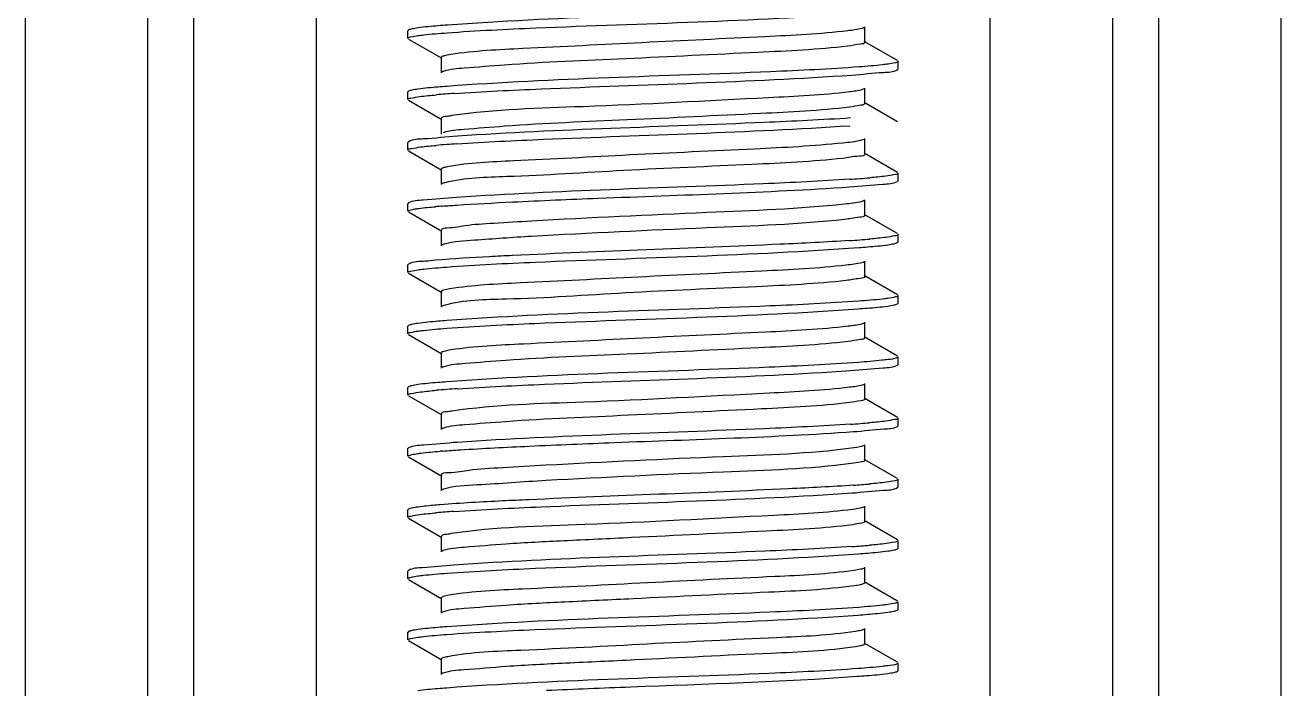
# Model space of a CAD drawing. Extents: x 27938 to 1507990, y 110129 to 923079.
# Drawn here: x 532387.5 to 532875.7, y 344597.7 to 344855.8 of the extents above; entities that cross this region are included whole.
import ezdxf

# ---------------------------------------------------------------- set-up
doc = ezdxf.new("R2010")
doc.units = 0
doc.header["$LTSCALE"] = 1000
doc.header["$MEASUREMENT"] = 0

msp = doc.modelspace()

# ---------------------------------------------------------------- linework, layer by layer
at = {"linetype": 'Continuous'}
for p, q in [((532387.5, 346328.15), (532387.5, 341587.12)), ((532435.13, 346328.15), (532435.13, 341587.12)), ((532452.99, 346328.15), (532452.99, 341587.12)), ((532500.61, 346328.15), (532500.61, 341587.12)), ((532762.55, 346328.15), (532762.55, 341587.12)), ((532810.18, 346328.15), (532810.18, 341587.12)), ((532828.04, 346328.15), (532828.04, 341587.12)), ((532875.66, 346328.15), (532875.66, 341587.12)), ((532536.56, 344853.86), (532536.33, 344853.59)), ((532536.33, 344850.62), (532536.33, 344853.59)), ((532536.33, 344850.62), (532536.33, 344853.59)), ((532713.95, 344849.13), (532713.95, 344855.08)), ((532536.56, 344850.36), (532549.48, 344842.88)), ((532726.61, 344841.95), (532713.69, 344849.43)), ((532549.22, 344843.18), (532549.22, 344837.22)), ((532726.61, 344838.45), (532726.83, 344838.71)), ((532726.83, 344838.71), (532726.83, 344841.69)), ((532726.83, 344838.71), (532726.83, 344841.69)), ((532536.56, 344830.04), (532536.33, 344829.78)), ((532536.33, 344826.81), (532536.33, 344829.78)), ((532536.33, 344826.81), (532536.33, 344829.78)), ((532713.95, 344825.32), (532713.95, 344831.27)), ((532536.56, 344826.54), (532549.48, 344819.06)), ((532726.61, 344818.14), (532713.69, 344825.62)), ((532549.22, 344819.36), (532549.22, 344813.41)), ((532536.56, 344810.41), (532536.33, 344810.15)), ((532536.33, 344807.17), (532536.33, 344810.15)), ((532536.33, 344807.17), (532536.33, 344810.15)), ((532713.95, 344805.68), (532713.95, 344811.64)), ((532536.56, 344806.91), (532549.48, 344799.43)), ((532726.61, 344798.5), (532713.69, 344805.98)), ((532549.22, 344799.73), (532549.22, 344793.78)), ((532726.61, 344795), (532726.83, 344795.26)), ((532726.83, 344795.26), (532726.83, 344798.24)), ((532726.83, 344795.26), (532726.83, 344798.24)), ((532536.56, 344786.6), (532536.33, 344786.33)), ((532536.33, 344783.36), (532536.33, 344786.33)), ((532536.33, 344783.36), (532536.33, 344786.33)), ((532713.95, 344781.87), (532713.95, 344787.82)), ((532536.56, 344783.1), (532549.48, 344775.61)), ((532726.61, 344774.69), (532713.69, 344782.17)), ((532549.22, 344775.92), (532549.22, 344769.96)), ((532726.61, 344771.19), (532726.83, 344771.45)), ((532726.83, 344771.45), (532726.83, 344774.43)), ((532726.83, 344771.45), (532726.83, 344774.43)), ((532536.56, 344762.78), (532536.33, 344762.52)), ((532536.33, 344759.54), (532536.33, 344762.52)), ((532536.33, 344759.54), (532536.33, 344762.52)), ((532713.95, 344758.06), (532713.95, 344764.01)), ((532536.56, 344759.28), (532549.48, 344751.8)), ((532726.61, 344750.88), (532713.69, 344758.36)), ((532549.22, 344752.1), (532549.22, 344746.15)), ((532726.83, 344747.64), (532726.83, 344750.62)), ((532726.83, 344747.64), (532726.83, 344750.62)), ((532726.61, 344747.38), (532726.83, 344747.64)), ((532536.56, 344738.97), (532536.33, 344738.71)), ((532536.33, 344735.73), (532536.33, 344738.71)), ((532536.33, 344735.73), (532536.33, 344738.71)), ((532536.56, 344735.47), (532549.48, 344727.99)), ((532713.95, 344734.24), (532713.95, 344740.2)), ((532726.61, 344727.06), (532713.69, 344734.55)), ((532549.22, 344728.29), (532549.22, 344722.34)), ((532726.83, 344723.83), (532726.83, 344726.8)), ((532726.83, 344723.83), (532726.83, 344726.8)), ((532726.61, 344723.56), (532726.83, 344723.83)), ((532713.95, 344710.43), (532713.95, 344716.38)), ((532536.56, 344715.16), (532536.33, 344714.9)), ((532536.33, 344711.92), (532536.33, 344714.9)), ((532536.33, 344711.92), (532536.33, 344714.9)), ((532536.56, 344711.66), (532549.48, 344704.18)), ((532726.61, 344703.25), (532713.69, 344710.73)), ((532549.22, 344704.48), (532549.22, 344698.52)), ((532726.83, 344700.01), (532726.83, 344702.99)), ((532726.83, 344700.01), (532726.83, 344702.99)), ((532726.61, 344699.75), (532726.83, 344700.01)), ((532713.95, 344686.62), (532713.95, 344692.57)), ((532536.56, 344691.34), (532536.33, 344691.08)), ((532536.33, 344688.11), (532536.33, 344691.08)), ((532536.33, 344688.11), (532536.33, 344691.08)), ((532536.56, 344687.85), (532549.48, 344680.36)), ((532726.61, 344679.44), (532713.69, 344686.92)), ((532549.22, 344680.66), (532549.22, 344674.71)), ((532726.83, 344676.2), (532726.83, 344679.18)), ((532726.83, 344676.2), (532726.83, 344679.18)), ((532726.61, 344675.94), (532726.83, 344676.2)), ((532536.56, 344667.53), (532536.33, 344667.27)), ((532536.33, 344664.29), (532536.33, 344667.27)), ((532536.33, 344664.29), (532536.33, 344667.27)), ((532713.95, 344662.81), (532713.95, 344668.76)), ((532536.56, 344664.03), (532549.48, 344656.55)), ((532726.61, 344655.62), (532713.69, 344663.11)), ((532549.22, 344656.85), (532549.22, 344650.9)), ((532726.83, 344652.39), (532726.83, 344655.36)), ((532726.83, 344652.39), (532726.83, 344655.36)), ((532726.61, 344652.13), (532726.83, 344652.39)), ((532536.56, 344643.72), (532536.33, 344643.46)), ((532536.33, 344640.48), (532536.33, 344643.46)), ((532536.33, 344640.48), (532536.33, 344643.46)), ((532713.95, 344638.99), (532713.95, 344644.95)), ((532536.56, 344640.22), (532549.48, 344632.74)), ((532726.61, 344631.81), (532713.69, 344639.29)), ((532549.22, 344633.04), (532549.22, 344627.09)), ((532726.61, 344628.31), (532726.83, 344628.57)), ((532726.83, 344628.57), (532726.83, 344631.55)), ((532726.83, 344628.57), (532726.83, 344631.55)), ((532549.96, 344627.59), (532549.48, 344627.39)), ((532536.56, 344619.91), (532536.33, 344619.64)), ((532536.33, 344616.67), (532536.33, 344619.64)), ((532536.33, 344616.67), (532536.33, 344619.64)), ((532713.95, 344615.18), (532713.95, 344621.13)), ((532536.56, 344616.41), (532549.48, 344608.93)), ((532726.61, 344608), (532713.69, 344615.48)), ((532549.22, 344609.23), (532549.22, 344603.27)), ((532549.91, 344603.76), (532549.48, 344603.57)), ((532726.61, 344604.5), (532726.83, 344604.76)), ((532726.83, 344604.76), (532726.83, 344607.74)), ((532726.83, 344604.76), (532726.83, 344607.74))]:
    msp.add_line(p, q, dxfattribs=at)
for centre, radius, start, end in [((532581.58, 344421.77), 408.32, 93.8398, 94.8043), ((532582.96, 344384.8), 425.7, 93.7309, 94.7995), ((532680.43, 345217.87), 422.95, 273.7477, 274.8005), ((532572.39, 344491.34), 294.92, 94.6427, 94.9248), ((532576.76, 344437.72), 348.72, 94.4553, 94.6449), ((532680.38, 345194.57), 423.47, 273.7437, 274.8009), ((532583.37, 344284.31), 430.96, 93.6981, 94.7988), ((532680.86, 345117.11), 417.43, 273.7828, 274.8013), ((532577.63, 344331.4), 359.83, 94.4275, 94.5797), ((532682.37, 345074.3), 398.37, 273.9093, 274.8037), ((532581.48, 344260.54), 407.03, 93.8492, 94.8033), ((532681.67, 345059.37), 407.29, 273.8479, 274.803)]:
    msp.add_arc(centre, radius, start, end, dxfattribs=at)
for points, knots in [([(532711.74, 344863.34), (532700.29, 344862.5), (532646.92, 344859.89), (532593.48, 344858.83), (532551.65, 344855.77)], [0, 0, 0, 0, 0.214949, 1, 1, 1, 1]), ([(532551.52, 344852.79), (532563, 344853.63), (532616.4, 344856.23), (532669.87, 344857.28), (532711.7, 344860.36)], [0, 0, 0, 0, 0.215407, 1, 1, 1, 1]), ([(532540.26, 344854.69), (532539.45, 344854.57), (532538.21, 344854.36), (532536.95, 344854.08), (532536.56, 344853.86)], [0, 0, 0, 0, 0.643741, 1, 1, 1, 1]), ([(532540.21, 344851.7), (532540.93, 344851.8), (532544.69, 344852.26), (532548.47, 344852.56), (532551.52, 344852.79)], [0, 0, 0, 0, 0.191381, 1, 1, 1, 1]), ([(532551.65, 344855.77), (532550.48, 344855.69), (532546.68, 344855.39), (532542.87, 344855.05), (532540.26, 344854.69)], [0, 0, 0, 0, 0.307276, 1, 1, 1, 1]), ([(532707.29, 344853.55), (532696.61, 344852.3), (532669.91, 344850.97), (532627.81, 344849), (532587.1, 344846.87), (532562.21, 344845.76), (532552.93, 344844.32)], [0, 0, 0, 0, 0.208516, 0.518039, 0.81764, 1, 1, 1, 1]), ([(532713.69, 344854.78), (532713.44, 344854.64), (532711.33, 344853.99), (532709.16, 344853.77), (532707.29, 344853.55)], [0, 0, 0, 0, 0.131982, 1, 1, 1, 1]), ([(532536.33, 344850.62), (532536.33, 344850.99), (532538.23, 344851.31), (532539.24, 344851.57), (532540.21, 344851.7)], [0, 0, 0, 0, 0.274415, 1, 1, 1, 1]), ([(532713.94, 344849.13), (532713.95, 344848.51), (532710.57, 344848.26), (532708.95, 344847.79), (532707.29, 344847.6)], [0, 0, 0, 0, 0.268827, 1, 1, 1, 1]), ([(532552.93, 344844.32), (532551.99, 344844.17), (532551, 344843.93), (532549.22, 344843.54), (532549.22, 344843.18)], [0, 0, 0, 0, 0.721013, 1, 1, 1, 1]), ([(532707.29, 344847.6), (532695.71, 344846.24), (532666.89, 344844.91), (532622.46, 344842.66), (532584.28, 344841.17), (532560.75, 344839.19), (532552.71, 344838.6), (532550.12, 344837.78)], [0, 0, 0, 0, 0.222005, 0.548688, 0.848211, 0.948158, 1, 1, 1, 1]), ([(532711.7, 344839.52), (532700.23, 344838.68), (532646.83, 344836.07), (532593.36, 344835.02), (532551.52, 344831.95)], [0, 0, 0, 0, 0.215206, 1, 1, 1, 1]), ([(532708.9, 344836.35), (532713, 344836.63), (532718.75, 344837.42), (532725.01, 344837.53), (532726.61, 344838.45)], [0, 0, 0, 0, 0.690238, 1, 1, 1, 1]), ([(532722.97, 344840.61), (532722.26, 344840.5), (532718.51, 344840.05), (532714.74, 344839.75), (532711.7, 344839.52)], [0, 0, 0, 0, 0.191317, 1, 1, 1, 1]), ([(532726.83, 344841.69), (532726.83, 344841.32), (532724.94, 344841), (532723.94, 344840.74), (532722.97, 344840.61)], [0, 0, 0, 0, 0.274505, 1, 1, 1, 1]), ([(532550.12, 344837.78), (532549.99, 344837.74), (532549.78, 344837.67), (532549.57, 344837.57), (532549.48, 344837.53)], [0, 0, 0, 0, 0.563231, 1, 1, 1, 1]), ([(532554.24, 344829.17), (532565.52, 344829.94), (532617.08, 344832.42), (532668.69, 344833.61), (532708.9, 344836.35)], [0, 0, 0, 0, 0.219091, 1, 1, 1, 1]), ([(532540.21, 344830.87), (532539.41, 344830.76), (532538.19, 344830.54), (532536.95, 344830.27), (532536.56, 344830.04)], [0, 0, 0, 0, 0.643277, 1, 1, 1, 1]), ([(532551.52, 344831.95), (532550.36, 344831.87), (532546.58, 344831.57), (532542.81, 344831.23), (532540.21, 344830.87)], [0, 0, 0, 0, 0.307434, 1, 1, 1, 1]), ([(532707.92, 344829.81), (532697.5, 344828.53), (532662.94, 344826.89), (532611.51, 344823.96), (532570.29, 344823.04), (532553.43, 344820.58)], [0, 0, 0, 0, 0.203452, 0.669893, 1, 1, 1, 1]), ([(532713.68, 344830.97), (532713.46, 344830.84), (532711.57, 344830.23), (532709.61, 344830.02), (532707.92, 344829.81)], [0, 0, 0, 0, 0.134844, 1, 1, 1, 1]), ([(532536.33, 344826.81), (532536.33, 344827.24), (532538.6, 344827.52), (532539.75, 344827.83), (532540.89, 344827.98)], [0, 0, 0, 0, 0.271629, 1, 1, 1, 1]), ([(532707.92, 344823.86), (532696.46, 344822.45), (532667.6, 344821.15), (532622.95, 344818.85), (532584.4, 344817.39), (532560.68, 344815.35), (532552.6, 344814.79), (532550.03, 344813.94)], [0, 0, 0, 0, 0.219023, 0.546829, 0.848448, 0.948708, 1, 1, 1, 1]), ([(532713.95, 344825.32), (532713.95, 344824.75), (532710.92, 344824.46), (532709.43, 344824.04), (532707.92, 344823.86)], [0, 0, 0, 0, 0.270217, 1, 1, 1, 1]), ([(532553.43, 344820.58), (532552.82, 344820.49), (532551.63, 344820.15), (532549.23, 344820.21), (532549.22, 344819.36)], [0, 0, 0, 0, 0.421526, 1, 1, 1, 1]), ([(532708.39, 344819.66), (532697.25, 344818.91), (532646.31, 344816.46), (532595.31, 344815.22), (532555.57, 344812.6)], [0, 0, 0, 0, 0.219007, 1, 1, 1, 1]), ([(532555.26, 344809.6), (532566.48, 344810.35), (532617.42, 344812.79), (532668.41, 344814.01), (532708.07, 344816.66)], [0, 0, 0, 0, 0.220571, 1, 1, 1, 1]), ([(532555.57, 344812.6), (532551.16, 344812.31), (532545, 344811.45), (532538.27, 344811.39), (532536.56, 344810.41)], [0, 0, 0, 0, 0.691503, 1, 1, 1, 1]), ([(532705.32, 344809.89), (532693.94, 344808.71), (532666.35, 344807.3), (532623.68, 344805.43), (532583.94, 344803.13), (532560.13, 344802.27), (532551.66, 344800.65)], [0, 0, 0, 0, 0.222949, 0.537937, 0.832059, 1, 1, 1, 1]), ([(532713.68, 344811.33), (532713.38, 344811.16), (532710.61, 344810.39), (532707.79, 344810.14), (532705.32, 344809.89)], [0, 0, 0, 0, 0.124926, 1, 1, 1, 1]), ([(532536.33, 344807.17), (532536.33, 344807.63), (532538.75, 344807.9), (532539.96, 344808.23), (532541.18, 344808.38)], [0, 0, 0, 0, 0.270691, 1, 1, 1, 1]), ([(532705.32, 344803.93), (532693.59, 344802.72), (532665.22, 344801.28), (532621.64, 344799.49), (532582, 344796.82), (532558.49, 344796.43), (532550.65, 344794.48)], [0, 0, 0, 0, 0.22824, 0.54962, 0.84357, 1, 1, 1, 1]), ([(532713.94, 344805.68), (532713.95, 344804.9), (532709.51, 344804.8), (532707.47, 344804.15), (532705.32, 344803.93)], [0, 0, 0, 0, 0.265953, 1, 1, 1, 1]), ([(532551.66, 344800.65), (532551.05, 344800.54), (532550.34, 344800.37), (532549.23, 344799.99), (532549.22, 344799.73)], [0, 0, 0, 0, 0.710384, 1, 1, 1, 1]), ([(532550.65, 344794.48), (532550.41, 344794.42), (532550.02, 344794.31), (532549.63, 344794.16), (532549.48, 344794.08)], [0, 0, 0, 0, 0.588567, 1, 1, 1, 1]), ([(532708.07, 344795.82), (532696.88, 344795.07), (532645.94, 344792.63), (532594.94, 344791.4), (532555.26, 344788.76)], [0, 0, 0, 0, 0.220044, 1, 1, 1, 1]), ([(532708.03, 344792.84), (532712.34, 344793.13), (532718.36, 344793.96), (532724.93, 344794.04), (532726.61, 344795)], [0, 0, 0, 0, 0.69109, 1, 1, 1, 1]), ([(532726.83, 344798.24), (532726.83, 344797.79), (532724.44, 344797.52), (532723.24, 344797.19), (532722.03, 344797.03)], [0, 0, 0, 0, 0.270828, 1, 1, 1, 1]), ([(532576.96, 344787), (532588.08, 344787.54), (532631.77, 344789.43), (532675.5, 344790.67), (532708.03, 344792.84)], [0, 0, 0, 0, 0.25454, 1, 1, 1, 1]), ([(532536.33, 344783.36), (532536.33, 344783.63), (532537.62, 344783.97), (532538.37, 344784.15), (532539.06, 344784.27)], [0, 0, 0, 0, 0.28203, 1, 1, 1, 1]), ([(532555.26, 344788.76), (532550.92, 344788.48), (532544.86, 344787.64), (532538.24, 344787.56), (532536.56, 344786.6)], [0, 0, 0, 0, 0.691213, 1, 1, 1, 1]), ([(532539.06, 344784.27), (532539.57, 344784.35), (532542.23, 344784.74), (532544.91, 344784.99), (532547.07, 344785.17)], [0, 0, 0, 0, 0.190713, 1, 1, 1, 1]), ([(532549.67, 344785.39), (532551.54, 344785.53), (532560.63, 344786.17), (532569.73, 344786.65), (532576.96, 344787)], [0, 0, 0, 0, 0.205696, 1, 1, 1, 1]), ([(532706.04, 344786.15), (532688.32, 344784.24), (532647.68, 344782.75), (532607.12, 344780.83), (532584.35, 344779.55)], [0, 0, 0, 0, 0.438605, 1, 1, 1, 1]), ([(532713.69, 344787.52), (532713.4, 344787.36), (532710.87, 344786.63), (532708.29, 344786.39), (532706.04, 344786.15)], [0, 0, 0, 0, 0.127252, 1, 1, 1, 1]), ([(532584.35, 344779.55), (532579.46, 344779.28), (532571.1, 344778.67), (532559.36, 344778.13), (532553.96, 344776.81), (532549.23, 344776.76), (532549.22, 344775.92)], [0, 0, 0, 0, 0.415, 0.730895, 0.928614, 1, 1, 1, 1]), ([(532706.04, 344780.2), (532688.32, 344778.29), (532647.68, 344776.8), (532607.12, 344774.88), (532584.35, 344773.6)], [0, 0, 0, 0, 0.438605, 1, 1, 1, 1]), ([(532713.94, 344781.87), (532713.95, 344781.15), (532709.9, 344780.99), (532708.02, 344780.41), (532706.04, 344780.2)], [0, 0, 0, 0, 0.266804, 1, 1, 1, 1]), ([(532550.48, 344770.63), (532550.28, 344770.57), (532549.94, 344770.47), (532549.61, 344770.34), (532549.49, 344770.26)], [0, 0, 0, 0, 0.581773, 1, 1, 1, 1]), ([(532584.35, 344773.6), (532576.94, 344773.19), (532565.69, 344772.29), (532554.27, 344771.63), (532550.48, 344770.63)], [0, 0, 0, 0, 0.654734, 1, 1, 1, 1]), ([(532708.03, 344772.01), (532699.05, 344771.41), (532655.36, 344769.23), (532611.65, 344767.84), (532576.96, 344766.16)], [0, 0, 0, 0, 0.205964, 1, 1, 1, 1]), ([(532711.54, 344769.27), (532712.7, 344769.36), (532716.51, 344769.66), (532720.31, 344769.99), (532722.92, 344770.36)], [0, 0, 0, 0, 0.307332, 1, 1, 1, 1]), ([(532726.83, 344774.43), (532726.83, 344773.98), (532724.44, 344773.7), (532723.24, 344773.37), (532722.04, 344773.22)], [0, 0, 0, 0, 0.270838, 1, 1, 1, 1]), ([(532722.92, 344770.36), (532723.73, 344770.47), (532724.96, 344770.69), (532726.22, 344770.97), (532726.61, 344771.19)], [0, 0, 0, 0, 0.643619, 1, 1, 1, 1]), ([(532576.96, 344766.16), (532573.98, 344766.02), (532564.01, 344765.51), (532554.04, 344764.94), (532547.07, 344764.34)], [0, 0, 0, 0, 0.299335, 1, 1, 1, 1]), ([(532551.44, 344761.71), (532562.89, 344762.55), (532616.26, 344765.16), (532669.71, 344766.21), (532711.54, 344769.27)], [0, 0, 0, 0, 0.214998, 1, 1, 1, 1]), ([(532536.33, 344759.54), (532536.33, 344759.91), (532538.22, 344760.23), (532539.22, 344760.49), (532540.18, 344760.63)], [0, 0, 0, 0, 0.27455, 1, 1, 1, 1]), ([(532547.07, 344764.34), (532545.72, 344764.22), (532542.26, 344763.75), (532538.45, 344763.88), (532536.56, 344762.78)], [0, 0, 0, 0, 0.38307, 1, 1, 1, 1]), ([(532540.18, 344760.63), (532540.9, 344760.73), (532544.64, 344761.19), (532548.4, 344761.48), (532551.44, 344761.71)], [0, 0, 0, 0, 0.19129, 1, 1, 1, 1]), ([(532706.73, 344762.41), (532695.84, 344761.19), (532668.88, 344759.83), (532626.6, 344757.89), (532586.15, 344755.72), (532561.58, 344754.67), (532552.53, 344753.18)], [0, 0, 0, 0, 0.212745, 0.523869, 0.821865, 1, 1, 1, 1]), ([(532713.69, 344763.71), (532713.42, 344763.55), (532711.13, 344762.87), (532708.78, 344762.64), (532706.73, 344762.41)], [0, 0, 0, 0, 0.129757, 1, 1, 1, 1]), ([(532706.73, 344756.46), (532695.14, 344755.16), (532666.56, 344753.73), (532622.38, 344751.95), (532582.11, 344749.04), (532558.12, 344748.95), (532550.35, 344746.78)], [0, 0, 0, 0, 0.223258, 0.547569, 0.845448, 1, 1, 1, 1]), ([(532713.94, 344758.06), (532713.95, 344757.39), (532710.27, 344757.18), (532708.54, 344756.66), (532706.73, 344756.46)], [0, 0, 0, 0, 0.26783, 1, 1, 1, 1]), ([(532552.53, 344753.18), (532551.7, 344753.04), (532550.79, 344752.83), (532549.22, 344752.43), (532549.22, 344752.1)], [0, 0, 0, 0, 0.718436, 1, 1, 1, 1]), ([(532726.83, 344750.62), (532726.83, 344750.24), (532724.91, 344749.92), (532723.9, 344749.66), (532722.92, 344749.52)], [0, 0, 0, 0, 0.274248, 1, 1, 1, 1]), ([(532550.35, 344746.78), (532550.18, 344746.73), (532549.88, 344746.64), (532549.6, 344746.52), (532549.48, 344746.45)], [0, 0, 0, 0, 0.575828, 1, 1, 1, 1]), ([(532551.38, 344737.89), (532562.81, 344738.73), (532616.14, 344741.34), (532669.55, 344742.4), (532711.37, 344745.45)], [0, 0, 0, 0, 0.214643, 1, 1, 1, 1]), ([(532711.54, 344748.44), (532700.04, 344747.6), (532646.67, 344745), (532593.23, 344743.95), (532551.44, 344740.87)], [0, 0, 0, 0, 0.215728, 1, 1, 1, 1]), ([(532711.37, 344745.45), (532712.55, 344745.53), (532716.39, 344745.83), (532720.23, 344746.17), (532722.88, 344746.54)], [0, 0, 0, 0, 0.307278, 1, 1, 1, 1]), ([(532722.92, 344749.52), (532722.2, 344749.42), (532718.41, 344748.96), (532714.61, 344748.66), (532711.54, 344748.44)], [0, 0, 0, 0, 0.19147, 1, 1, 1, 1]), ([(532722.88, 344746.54), (532723.69, 344746.66), (532724.94, 344746.87), (532726.21, 344747.15), (532726.61, 344747.38)], [0, 0, 0, 0, 0.644079, 1, 1, 1, 1]), ([(532551.44, 344740.87), (532550.28, 344740.79), (532546.53, 344740.49), (532542.77, 344740.16), (532540.18, 344739.79)], [0, 0, 0, 0, 0.307533, 1, 1, 1, 1]), ([(532536.33, 344735.73), (532536.33, 344736.1), (532538.21, 344736.42), (532539.2, 344736.67), (532540.17, 344736.81)], [0, 0, 0, 0, 0.274625, 1, 1, 1, 1]), ([(532540.18, 344739.79), (532539.39, 344739.68), (532538.18, 344739.47), (532536.94, 344739.19), (532536.56, 344738.97)], [0, 0, 0, 0, 0.642977, 1, 1, 1, 1]), ([(532540.17, 344736.81), (532540.88, 344736.91), (532544.61, 344737.37), (532548.35, 344737.67), (532551.38, 344737.89)], [0, 0, 0, 0, 0.191275, 1, 1, 1, 1]), ([(532707.39, 344738.68), (532696.76, 344737.42), (532670.12, 344736.09), (532628.06, 344734.13), (532587.29, 344732), (532562.34, 344730.88), (532553.01, 344729.44)], [0, 0, 0, 0, 0.207666, 0.516866, 0.81679, 1, 1, 1, 1]), ([(532713.69, 344739.9), (532713.44, 344739.75), (532711.37, 344739.11), (532709.24, 344738.89), (532707.39, 344738.68)], [0, 0, 0, 0, 0.132446, 1, 1, 1, 1]), ([(532707.39, 344732.72), (532695.9, 344731.37), (532667.23, 344730.04), (532622.92, 344727.8), (532584.75, 344726.29), (532561.07, 344724.35), (532552.92, 344723.72), (532550.24, 344722.93)], [0, 0, 0, 0, 0.220439, 0.545965, 0.845865, 0.946757, 1, 1, 1, 1]), ([(532713.94, 344734.24), (532713.95, 344733.64), (532710.63, 344733.38), (532709.03, 344732.92), (532707.39, 344732.72)], [0, 0, 0, 0, 0.269044, 1, 1, 1, 1]), ([(532553.01, 344729.44), (532552.06, 344729.3), (532551.05, 344729.05), (532549.22, 344728.66), (532549.22, 344728.29)], [0, 0, 0, 0, 0.721489, 1, 1, 1, 1]), ([(532722.88, 344725.71), (532722.15, 344725.6), (532718.32, 344725.14), (532714.48, 344724.84), (532711.37, 344724.61)], [0, 0, 0, 0, 0.191504, 1, 1, 1, 1]), ([(532726.83, 344726.8), (532726.83, 344726.68), (532725.42, 344725.79), (532724.13, 344725.88), (532722.88, 344725.71)], [0, 0, 0, 0, 0.088885, 1, 1, 1, 1]), ([(532550.24, 344722.93), (532550.09, 344722.89), (532549.83, 344722.81), (532549.59, 344722.7), (532549.48, 344722.64)], [0, 0, 0, 0, 0.570334, 1, 1, 1, 1]), ([(532711.37, 344724.61), (532699.85, 344723.77), (532646.52, 344721.18), (532593.11, 344720.13), (532551.38, 344717.06)], [0, 0, 0, 0, 0.216242, 1, 1, 1, 1]), ([(532555.58, 344714.37), (532566.85, 344715.12), (532617.79, 344717.55), (532668.8, 344718.76), (532708.4, 344721.43)], [0, 0, 0, 0, 0.221629, 1, 1, 1, 1]), ([(532708.4, 344721.43), (532712.62, 344721.71), (532718.52, 344722.53), (532724.97, 344722.62), (532726.61, 344723.56)], [0, 0, 0, 0, 0.69073, 1, 1, 1, 1]), ([(532540.17, 344715.98), (532539.38, 344715.86), (532538.17, 344715.65), (532536.94, 344715.38), (532536.56, 344715.16)], [0, 0, 0, 0, 0.642812, 1, 1, 1, 1]), ([(532551.38, 344717.06), (532550.23, 344716.97), (532546.49, 344716.68), (532542.74, 344716.34), (532540.17, 344715.98)], [0, 0, 0, 0, 0.307553, 1, 1, 1, 1]), ([(532713.68, 344716.08), (532713.46, 344715.95), (532711.61, 344715.35), (532709.68, 344715.14), (532708.03, 344714.94)], [0, 0, 0, 0, 0.135346, 1, 1, 1, 1]), ([(532536.33, 344711.92), (532536.33, 344712.38), (532538.78, 344712.65), (532540.01, 344712.99), (532541.24, 344713.14)], [0, 0, 0, 0, 0.270507, 1, 1, 1, 1]), ([(532708.03, 344714.94), (532697.65, 344713.66), (532663.14, 344712.01), (532611.7, 344709.09), (532570.43, 344708.15), (532553.52, 344705.71)], [0, 0, 0, 0, 0.202603, 0.668804, 1, 1, 1, 1]), ([(532708.03, 344708.99), (532696.64, 344707.58), (532667.93, 344706.28), (532623.41, 344703.99), (532584.87, 344702.5), (532560.99, 344700.51), (532552.81, 344699.91), (532550.15, 344699.09)], [0, 0, 0, 0, 0.21746, 0.544109, 0.846107, 0.947311, 1, 1, 1, 1]), ([(532713.95, 344710.43), (532713.95, 344709.88), (532710.97, 344709.58), (532709.51, 344709.17), (532708.03, 344708.99)], [0, 0, 0, 0, 0.270473, 1, 1, 1, 1]), ([(532553.52, 344705.71), (532552.9, 344705.62), (532551.68, 344705.27), (532549.23, 344705.34), (532549.22, 344704.48)], [0, 0, 0, 0, 0.421733, 1, 1, 1, 1]), ([(532726.83, 344702.99), (532726.83, 344702.54), (532724.48, 344702.27), (532723.29, 344701.94), (532722.1, 344701.79)], [0, 0, 0, 0, 0.271064, 1, 1, 1, 1]), ([(532550.15, 344699.09), (532550.02, 344699.05), (532549.79, 344698.98), (532549.57, 344698.88), (532549.48, 344698.83)], [0, 0, 0, 0, 0.565364, 1, 1, 1, 1]), ([(532708.4, 344700.59), (532697.26, 344699.84), (532646.32, 344697.39), (532595.32, 344696.16), (532555.58, 344693.53)], [0, 0, 0, 0, 0.218973, 1, 1, 1, 1]), ([(532583.41, 344692.05), (532594.47, 344692.56), (532636.51, 344694.35), (532678.6, 344695.55), (532709.53, 344697.69)], [0, 0, 0, 0, 0.263095, 1, 1, 1, 1]), ([(532709.53, 344697.69), (532713.48, 344697.97), (532719.03, 344698.73), (532725.06, 344698.86), (532726.61, 344699.75)], [0, 0, 0, 0, 0.689563, 1, 1, 1, 1]), ([(532555.58, 344693.53), (532551.17, 344693.24), (532545, 344692.39), (532538.27, 344692.32), (532536.56, 344691.34)], [0, 0, 0, 0, 0.691512, 1, 1, 1, 1]), ([(532549.86, 344690.15), (532552.11, 344690.33), (532563.28, 344691.09), (532574.47, 344691.64), (532583.41, 344692.05)], [0, 0, 0, 0, 0.201424, 1, 1, 1, 1]), ([(532713.68, 344692.27), (532713.48, 344692.15), (532711.83, 344691.59), (532710.1, 344691.39), (532708.63, 344691.2)], [0, 0, 0, 0, 0.138483, 1, 1, 1, 1]), ([(532536.33, 344688.11), (532536.33, 344688.42), (532537.88, 344688.76), (532538.73, 344688.97), (532539.54, 344689.09)], [0, 0, 0, 0, 0.278252, 1, 1, 1, 1]), ([(532539.54, 344689.09), (532540.13, 344689.18), (532543.24, 344689.6), (532546.37, 344689.87), (532548.9, 344690.08)], [0, 0, 0, 0, 0.191021, 1, 1, 1, 1]), ([(532708.63, 344691.2), (532692.19, 344689.06), (532652.5, 344687.84), (532612.95, 344685.84), (532589.93, 344684.61)], [0, 0, 0, 0, 0.418207, 1, 1, 1, 1]), ([(532713.95, 344686.62), (532713.95, 344686.12), (532711.3, 344685.79), (532709.96, 344685.42), (532708.63, 344685.25)], [0, 0, 0, 0, 0.272138, 1, 1, 1, 1]), ([(532589.93, 344684.61), (532584.31, 344684.31), (532574.66, 344683.62), (532561.04, 344683.11), (532554.82, 344681.55), (532549.22, 344681.65), (532549.22, 344680.66)], [0, 0, 0, 0, 0.411949, 0.728681, 0.928197, 1, 1, 1, 1]), ([(532708.63, 344685.25), (532692.19, 344683.11), (532652.5, 344681.89), (532612.95, 344679.88), (532589.93, 344678.66)], [0, 0, 0, 0, 0.418207, 1, 1, 1, 1]), ([(532589.93, 344678.66), (532581.03, 344678.18), (532567.84, 344677), (532554.29, 344676.61), (532550.08, 344675.26)], [0, 0, 0, 0, 0.668187, 1, 1, 1, 1]), ([(532709.53, 344676.86), (532701.12, 344676.27), (532659.09, 344674.13), (532617.03, 344672.76), (532583.41, 344671.21)], [0, 0, 0, 0, 0.200271, 1, 1, 1, 1]), ([(532726.83, 344679.18), (532726.83, 344678.76), (532724.64, 344678.46), (532723.52, 344678.16), (532722.41, 344678.02)], [0, 0, 0, 0, 0.272105, 1, 1, 1, 1]), ([(532550.08, 344675.26), (532549.96, 344675.22), (532549.76, 344675.15), (532549.57, 344675.06), (532549.48, 344675.01)], [0, 0, 0, 0, 0.560801, 1, 1, 1, 1]), ([(532554.16, 344666.65), (532565.44, 344667.42), (532617.06, 344669.91), (532668.74, 344671.09), (532709, 344673.84)], [0, 0, 0, 0, 0.218971, 1, 1, 1, 1]), ([(532709, 344673.84), (532713.07, 344674.12), (532718.79, 344674.91), (532725.02, 344675.03), (532726.61, 344675.94)], [0, 0, 0, 0, 0.690138, 1, 1, 1, 1]), ([(532539.54, 344668.26), (532538.89, 344668.16), (532537.89, 344667.97), (532536.88, 344667.72), (532536.56, 344667.53)], [0, 0, 0, 0, 0.635229, 1, 1, 1, 1]), ([(532548.9, 344669.24), (532547.94, 344669.16), (532544.81, 344668.89), (532541.68, 344668.59), (532539.54, 344668.26)], [0, 0, 0, 0, 0.308017, 1, 1, 1, 1]), ([(532583.41, 344671.21), (532579.99, 344671.06), (532568.48, 344670.5), (532556.98, 344669.89), (532548.9, 344669.24)], [0, 0, 0, 0, 0.296988, 1, 1, 1, 1]), ([(532709.2, 344667.47), (532699.05, 344666.07), (532664.27, 344664.51), (532612.35, 344661.41), (532570.32, 344660.62), (532553.15, 344658.03)], [0, 0, 0, 0, 0.196527, 0.666696, 1, 1, 1, 1]), ([(532713.68, 344668.46), (532713.49, 344668.35), (532712.03, 344667.84), (532710.5, 344667.64), (532709.2, 344667.47)], [0, 0, 0, 0, 0.141904, 1, 1, 1, 1]), ([(532536.33, 344664.29), (532536.33, 344664.72), (532538.6, 344665.01), (532539.75, 344665.32), (532540.9, 344665.47)], [0, 0, 0, 0, 0.271637, 1, 1, 1, 1]), ([(532713.95, 344662.81), (532713.94, 344662.35), (532711.6, 344661.99), (532710.39, 344661.68), (532709.2, 344661.51)], [0, 0, 0, 0, 0.274084, 1, 1, 1, 1]), ([(532553.15, 344658.03), (532552.58, 344657.94), (532551.46, 344657.62), (532549.22, 344657.65), (532549.22, 344656.85)], [0, 0, 0, 0, 0.420596, 1, 1, 1, 1]), ([(532709.2, 344661.51), (532698.08, 344659.98), (532669.35, 344658.76), (532631.94, 344656.87), (532598.22, 344655.27), (532576.49, 344654.22), (532560.92, 344652.85), (532552.63, 344652.3), (532550.01, 344651.42)], [0, 0, 0, 0, 0.211039, 0.539644, 0.704709, 0.845991, 0.948071, 1, 1, 1, 1]), ([(532709, 344653.01), (532697.71, 344652.24), (532646.09, 344649.75), (532594.42, 344648.56), (532554.16, 344645.81)], [0, 0, 0, 0, 0.219019, 1, 1, 1, 1]), ([(532726.83, 344655.36), (532726.83, 344654.93), (532724.56, 344654.65), (532723.41, 344654.33), (532722.26, 344654.18)], [0, 0, 0, 0, 0.271601, 1, 1, 1, 1]), ([(532550.01, 344651.42), (532549.91, 344651.39), (532549.73, 344651.32), (532549.56, 344651.24), (532549.48, 344651.2)], [0, 0, 0, 0, 0.556813, 1, 1, 1, 1]), ([(532551.44, 344642.64), (532562.9, 344643.49), (532616.27, 344646.09), (532669.71, 344647.15), (532711.54, 344650.21)], [0, 0, 0, 0, 0.215007, 1, 1, 1, 1]), ([(532711.54, 344650.21), (532712.71, 344650.3), (532716.51, 344650.59), (532720.31, 344650.93), (532722.92, 344651.3)], [0, 0, 0, 0, 0.307335, 1, 1, 1, 1]), ([(532722.92, 344651.3), (532723.73, 344651.41), (532724.96, 344651.62), (532726.22, 344651.9), (532726.61, 344652.13)], [0, 0, 0, 0, 0.643606, 1, 1, 1, 1]), ([(532554.16, 344645.81), (532550.08, 344645.54), (532544.37, 344644.74), (532538.15, 344644.63), (532536.56, 344643.72)], [0, 0, 0, 0, 0.690145, 1, 1, 1, 1]), ([(532709.74, 344643.73), (532699.54, 344642.24), (532672.7, 344641.06), (532629.75, 344638.95), (532587.55, 344636.67), (532561.66, 344635.69), (532552.21, 344634.06)], [0, 0, 0, 0, 0.195916, 0.50941, 0.817674, 1, 1, 1, 1]), ([(532713.68, 344644.64), (532713.26, 344644.4), (532711.91, 344644.09), (532710.59, 344643.85), (532709.74, 344643.73)], [0, 0, 0, 0, 0.359626, 1, 1, 1, 1]), ([(532536.33, 344640.48), (532536.33, 344640.85), (532538.22, 344641.17), (532539.22, 344641.43), (532540.18, 344641.56)], [0, 0, 0, 0, 0.274548, 1, 1, 1, 1]), ([(532540.18, 344641.56), (532540.9, 344641.66), (532544.64, 344642.12), (532548.4, 344642.42), (532551.44, 344642.64)], [0, 0, 0, 0, 0.19129, 1, 1, 1, 1]), ([(532709.74, 344637.78), (532698.77, 344636.18), (532670.05, 344635.01), (532632.58, 344633.08), (532598.57, 344631.48), (532576.6, 344630.42), (532560.91, 344629.02), (532552.57, 344628.49), (532549.96, 344627.59)], [0, 0, 0, 0, 0.207622, 0.537088, 0.703334, 0.845682, 0.948308, 1, 1, 1, 1]), ([(532713.95, 344638.99), (532713.94, 344638.86), (532712.48, 344637.88), (532711.07, 344637.97), (532709.74, 344637.78)], [0, 0, 0, 0, 0.090979, 1, 1, 1, 1]), ([(532552.21, 344634.06), (532551.46, 344633.93), (532550.63, 344633.74), (532549.22, 344633.34), (532549.22, 344633.04)], [0, 0, 0, 0, 0.716188, 1, 1, 1, 1]), ([(532711.54, 344629.37), (532700.05, 344628.53), (532646.68, 344625.93), (532593.23, 344624.88), (532551.44, 344621.81)], [0, 0, 0, 0, 0.215715, 1, 1, 1, 1]), ([(532722.92, 344630.46), (532722.2, 344630.36), (532718.42, 344629.9), (532714.61, 344629.6), (532711.54, 344629.37)], [0, 0, 0, 0, 0.191467, 1, 1, 1, 1]), ([(532722.88, 344627.48), (532723.69, 344627.59), (532724.94, 344627.81), (532726.21, 344628.09), (532726.61, 344628.31)], [0, 0, 0, 0, 0.644063, 1, 1, 1, 1]), ([(532726.83, 344631.55), (532726.83, 344631.18), (532724.91, 344630.86), (532723.91, 344630.6), (532722.92, 344630.46)], [0, 0, 0, 0, 0.274254, 1, 1, 1, 1]), ([(532551.38, 344618.83), (532562.81, 344619.67), (532616.15, 344622.27), (532669.56, 344623.34), (532711.37, 344626.38)], [0, 0, 0, 0, 0.214657, 1, 1, 1, 1]), ([(532711.37, 344626.38), (532712.55, 344626.47), (532716.39, 344626.77), (532720.24, 344627.11), (532722.88, 344627.48)], [0, 0, 0, 0, 0.307279, 1, 1, 1, 1]), ([(532540.18, 344620.73), (532539.39, 344620.61), (532538.18, 344620.4), (532536.94, 344620.13), (532536.56, 344619.91)], [0, 0, 0, 0, 0.642982, 1, 1, 1, 1]), ([(532540.17, 344617.75), (532540.88, 344617.85), (532544.61, 344618.31), (532548.35, 344618.6), (532551.38, 344618.83)], [0, 0, 0, 0, 0.191276, 1, 1, 1, 1]), ([(532551.44, 344621.81), (532550.28, 344621.72), (532546.53, 344621.43), (532542.77, 344621.09), (532540.18, 344620.73)], [0, 0, 0, 0, 0.307532, 1, 1, 1, 1]), ([(532710.24, 344619.99), (532700.11, 344618.42), (532673.08, 344617.3), (532629.73, 344615.14), (532587.18, 344612.78), (532561.12, 344611.92), (532551.77, 344610.17)], [0, 0, 0, 0, 0.193768, 0.50974, 0.82028, 1, 1, 1, 1]), ([(532713.68, 344620.83), (532713.31, 344620.62), (532712.14, 344620.32), (532710.99, 344620.11), (532710.24, 344619.99)], [0, 0, 0, 0, 0.365017, 1, 1, 1, 1]), ([(532536.33, 344616.67), (532536.33, 344617.04), (532538.21, 344617.36), (532539.2, 344617.61), (532540.17, 344617.75)], [0, 0, 0, 0, 0.274622, 1, 1, 1, 1]), ([(532710.24, 344614.04), (532699.44, 344612.36), (532670.75, 344611.28), (532633.24, 344609.29), (532598.95, 344607.68), (532576.74, 344606.62), (532560.93, 344605.19), (532552.51, 344604.69), (532549.91, 344603.76)], [0, 0, 0, 0, 0.20408, 0.534343, 0.70178, 0.845233, 0.948467, 1, 1, 1, 1]), ([(532713.94, 344615.18), (532713.94, 344614.82), (532712.16, 344614.43), (532711.17, 344614.18), (532710.24, 344614.04)], [0, 0, 0, 0, 0.278995, 1, 1, 1, 1]), ([(532551.77, 344610.17), (532551.13, 344610.05), (532550.4, 344609.88), (532549.22, 344609.49), (532549.22, 344609.23)], [0, 0, 0, 0, 0.712168, 1, 1, 1, 1]), ([(532711.37, 344605.55), (532699.86, 344604.71), (532646.53, 344602.11), (532593.12, 344601.07), (532551.38, 344597.99)], [0, 0, 0, 0, 0.216223, 1, 1, 1, 1]), ([(532710.95, 344602.54), (532712.16, 344602.63), (532716.11, 344602.93), (532720.05, 344603.28), (532722.77, 344603.65)], [0, 0, 0, 0, 0.307137, 1, 1, 1, 1]), ([(532722.88, 344606.64), (532722.15, 344606.54), (532718.32, 344606.08), (532714.48, 344605.77), (532711.37, 344605.55)], [0, 0, 0, 0, 0.191504, 1, 1, 1, 1]), ([(532722.77, 344603.65), (532723.61, 344603.77), (532724.89, 344603.99), (532726.2, 344604.27), (532726.61, 344604.5)], [0, 0, 0, 0, 0.645207, 1, 1, 1, 1]), ([(532726.83, 344607.74), (532726.83, 344607.61), (532725.42, 344606.73), (532724.13, 344606.82), (532722.88, 344606.64)], [0, 0, 0, 0, 0.088893, 1, 1, 1, 1]), ([(532590.17, 344597.1), (532601.08, 344597.59), (532641.35, 344599.28), (532681.65, 344600.43), (532710.95, 344602.54)], [0, 0, 0, 0, 0.271117, 1, 1, 1, 1]), ([(532551.38, 344597.99), (532550.23, 344597.91), (532546.49, 344597.61), (532542.74, 344597.28), (532540.17, 344596.91)], [0, 0, 0, 0, 0.307553, 1, 1, 1, 1])]:
    msp.add_open_spline(points, degree=3, knots=knots, dxfattribs=at)
for points in [[(532540.89, 344827.98), (532543.05, 344828.26), (532545.22, 344828.47), (532547.39, 344828.65)], [(532541.18, 344808.38), (532543.23, 344808.64), (532545.28, 344808.84), (532547.34, 344809.01)], [(532722.03, 344797.03), (532719.97, 344796.77), (532717.9, 344796.58), (532715.82, 344796.4)], [(532722.04, 344773.22), (532719.97, 344772.96), (532717.9, 344772.76), (532715.83, 344772.59)], [(532541.24, 344713.14), (532543.26, 344713.4), (532545.29, 344713.58), (532547.32, 344713.76)], [(532722.1, 344701.79), (532720.01, 344701.52), (532717.91, 344701.33), (532715.8, 344701.15)], [(532722.41, 344678.02), (532720.19, 344677.72), (532717.96, 344677.52), (532715.73, 344677.33)], [(532540.9, 344665.47), (532543.06, 344665.75), (532545.23, 344665.95), (532547.4, 344666.14)], [(532722.26, 344654.18), (532720.1, 344653.9), (532717.94, 344653.7), (532715.77, 344653.52)]]:
    msp.add_open_spline(points, degree=3, dxfattribs=at)

doc.saveas('drawing.dxf')
